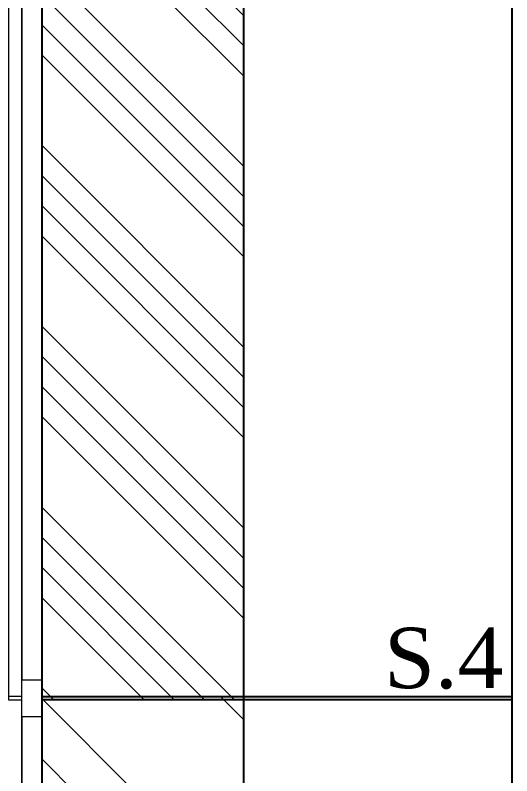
# Model space of a CAD drawing. Header units: millimetres. Extents: x -29311 to -3405, y 28913 to 42880.
# Drawn here: x -26154.4 to -26080.4, y 40168 to 40281.3 of the extents above; entities that cross this region are included whole.
import ezdxf
from ezdxf.enums import TextEntityAlignment as Align

# ---------------------------------------------------------------- set-up
doc = ezdxf.new("R2010")
doc.units = ezdxf.units.MM
doc.linetypes.add('NewLinetype1', pattern=[0])
doc.layers.add('A-YAZI', color=136, linetype='Continuous')
doc.layers.add('Duvar-200 cm', color=7, linetype='Continuous')
doc.layers.add('GRC-Ekipman', color=4, linetype='Continuous', lineweight=25)
doc.styles.add('YAZ-50', font='times.ttf', dxfattribs={"width": 0.9})

# ---------------------------------------------------------------- blocks, each defined once
blk = doc.blocks.new('Sıcak Serv. Ünit(GN). L190')
at = {"linetype": 'NewLinetype1', "lineweight": 0}
h = blk.add_hatch(dxfattribs=at)
h.set_pattern_fill('ANSI34-METRIC', color=251, scale=2, style=0)
h.set_pattern_definition([(45, (1041.072, 1060.847), (-26.9408, 26.9408), []), (45, (1050.052, 1060.847), (-26.9408, 26.9408), []), (45, (1059.033, 1060.847), (-26.9408, 26.9408), []), (45, (1068.013, 1060.847), (-26.9408, 26.9408), [])])
h.paths.add_polyline_path([(-190, -40), (-190, -70), (0, -70), (0, -40)])
for p, q in [((-190, 0), (0, 0)), ((-190, -70), (-190, 0)), ((-190, -40), (0, -40)), ((-190, -70), (-190, -40)), ((0, -70), (-190, -70)), ((0, -70), (-190, -70)), ((-3, -70), (-187, -70))]:
    blk.add_line(p, q)
at = {"color": 45, "lineweight": 0}
for p, q in [((-187, -70), (-187, -73)), ((0, -73), (-190, -73)), ((-190, -73), (-190, -75)), ((-187, -73), (-3, -73))]:
    blk.add_line(p, q, dxfattribs=at)
blk = doc.blocks.new('N-115')
at = {"lineweight": 0}
h = blk.add_hatch(dxfattribs=at)
h.set_pattern_fill('ANSI34', color=251, style=0)
h.set_pattern_definition([(45, (87418.434, 14996.114), (-13.470384, 13.470384), []), (45, (87422.924, 14996.114), (-13.470384, 13.470384), []), (45, (87427.414, 14996.114), (-13.470384, 13.470384), []), (45, (87431.904, 14996.114), (-13.470384, 13.470384), [])])
h.paths.add_polyline_path([(92179.4, 15843.33), (92294.4, 15843.33), (92294.4, 15873.33), (92179.4, 15873.33)])
at = {"color": 45, "lineweight": 0}
for points in [[(92182.4, 15840.33), (92291.4, 15840.33), (92291.4, 15843.33), (92182.4, 15843.33)], [(92179.4, 15838.33), (92294.4, 15838.33), (92294.4, 15840.33), (92179.4, 15840.33)]]:
    blk.add_lwpolyline(points, close=True, dxfattribs=at)
at = {"layer": 'GRC-Ekipman'}
for points in [[(92179.4, 15913.33), (92294.4, 15913.33), (92294.4, 15843.33), (92179.4, 15843.33)], [(92179.4, 15873.33), (92294.4, 15873.33), (92294.4, 15843.33), (92179.4, 15843.33)]]:
    blk.add_lwpolyline(points, close=True, dxfattribs=at)

msp = doc.modelspace()

# ---------------------------------------------------------------- block references
at = {"layer": 'Duvar-200 cm', "rotation": 270}
msp.add_blockref('N-115', (-41993.71, 132473.66), dxfattribs=at)
at = {"layer": 'GRC-Ekipman', "rotation": 270}
msp.add_blockref('Sıcak Serv. Ünit(GN). L190', (-26080.38, 39989.77), dxfattribs=at)

# ---------------------------------------------------------------- texts
at = {"layer": 'A-YAZI', "color": 7, "style": 'YAZ-50'}
msp.add_text('S.4', height=9, dxfattribs=at).set_placement((-26090.52, 40181.03), align=Align.CENTER)

doc.saveas('drawing.dxf')
